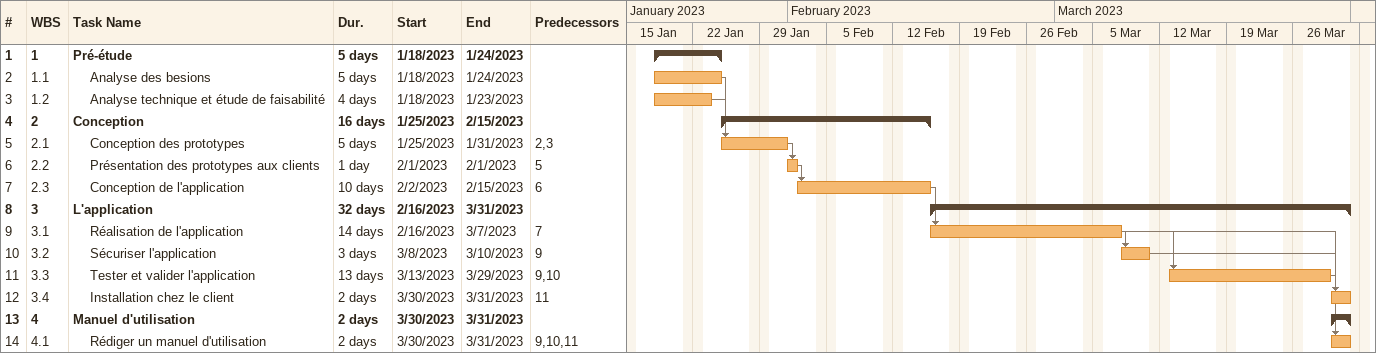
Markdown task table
| ID | WBS | Task | Duration | Start | Finish | Predecessors |
|---|---|---|---|---|---|---|
| 1 | 1 | **Pré-étude** | 5d | 2023-01-18 | 2023-01-24 |  |
| 2 | 1.1 | Analyse des besions | 5d | 2023-01-18 | 2023-01-24 |  |
| 3 | 1.2 | Analyse technique et étude de faisabilité | 4d | 2023-01-18 | 2023-01-23 |  |
| 4 | 2 | **Conception** | 16d | 2023-01-25 | 2023-02-15 |  |
| 5 | 2.1 | Conception des prototypes | 5d | 2023-01-25 | 2023-01-31 | 2, 3 |
| 6 | 2.2 | Présentation des prototypes aux clients | 1d | 2023-02-01 | 2023-02-01 | 5 |
| 7 | 2.3 | Conception de l'application | 10d | 2023-02-02 | 2023-02-15 | 6 |
| 8 | 3 | **L'application** | 32d | 2023-02-16 | 2023-03-31 |  |
| 9 | 3.1 | Réalisation de l'application | 14d | 2023-02-16 | 2023-03-07 | 7 |
| 10 | 3.2 | Sécuriser l'application | 3d | 2023-03-08 | 2023-03-10 | 9 |
| 11 | 3.3 | Tester et valider l'application | 13d | 2023-03-13 | 2023-03-29 | 9, 10 |
| 12 | 3.4 | Installation chez le client | 2d | 2023-03-30 | 2023-03-31 | 11 |
| 13 | 4 | **Manuel d'utilisation** | 2d | 2023-03-30 | 2023-03-31 |  |
| 14 | 4.1 | Rédiger un manuel d'utilisation | 2d | 2023-03-30 | 2023-03-31 | 9, 10, 11 |
